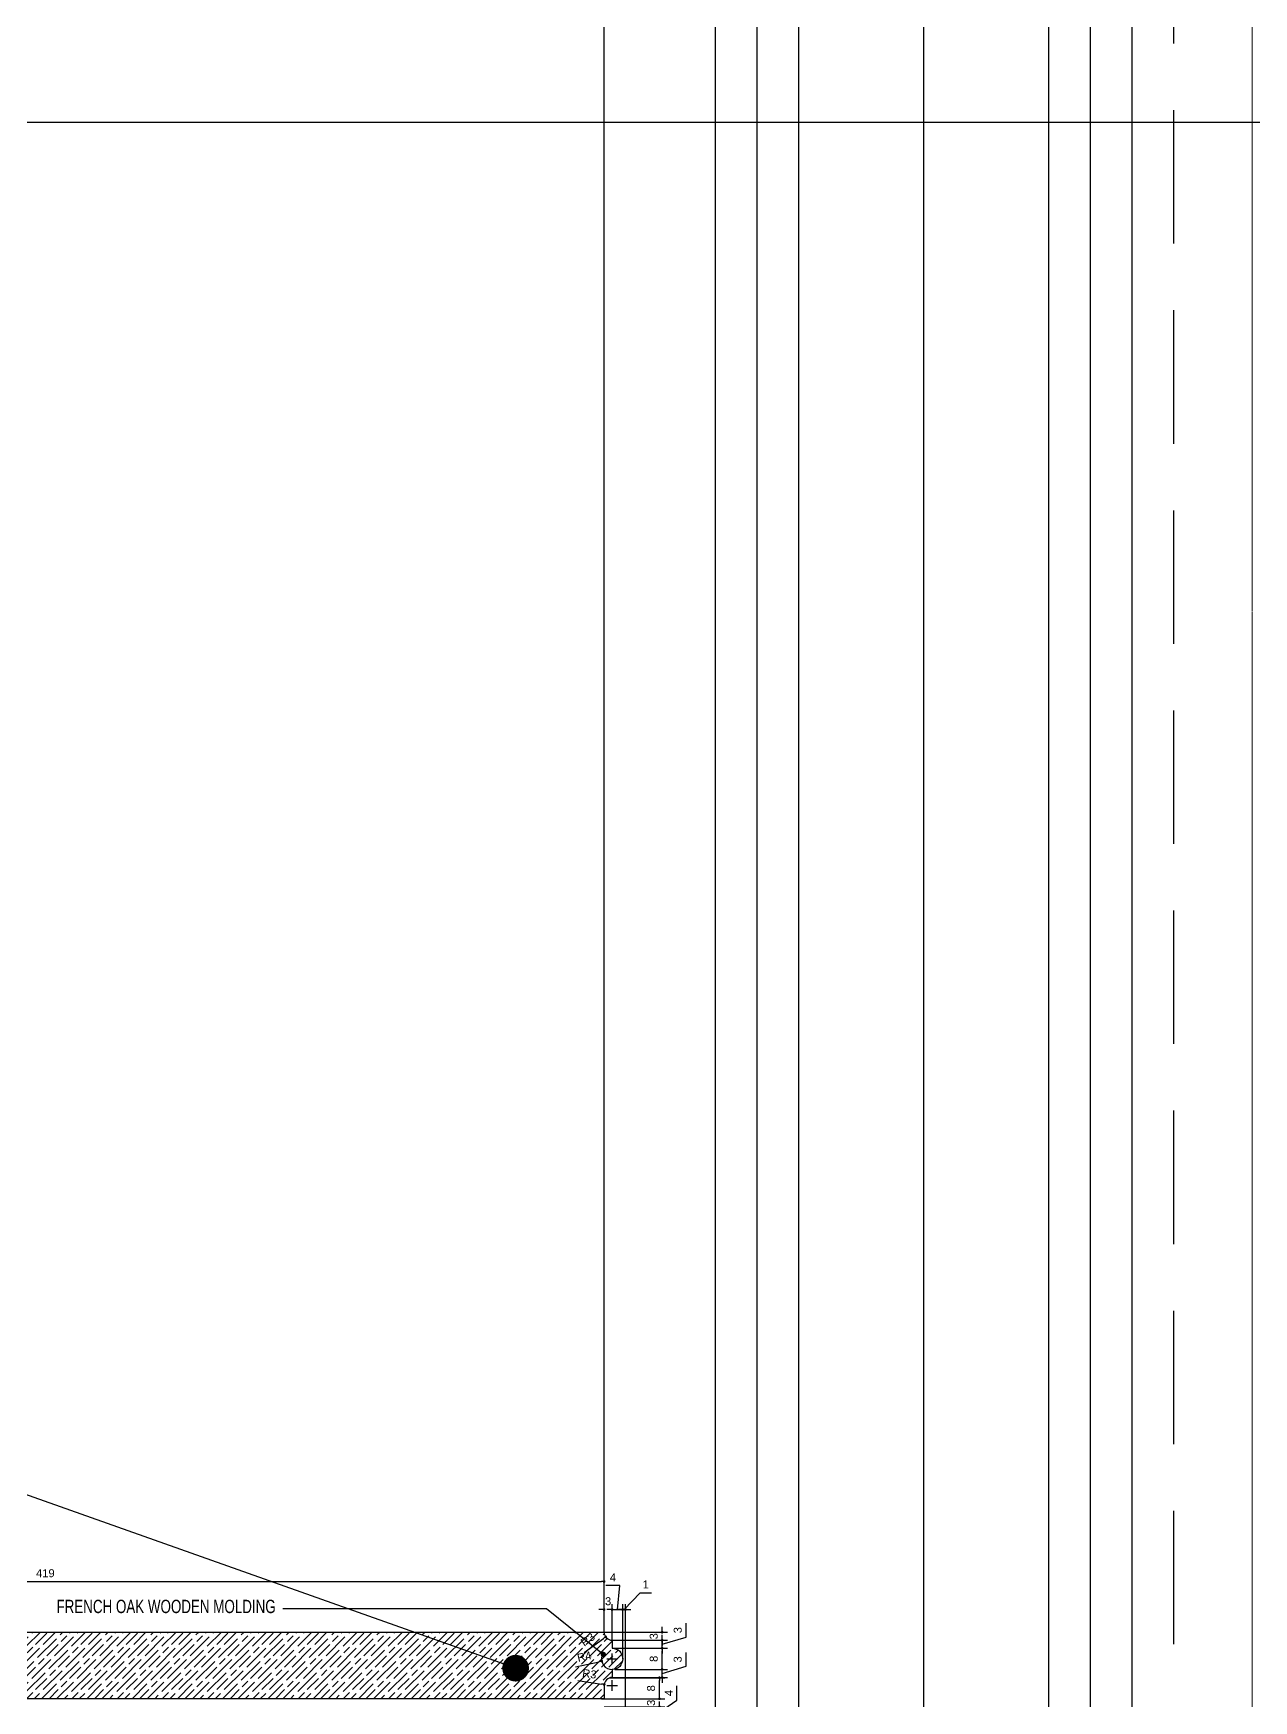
# Model space of a CAD drawing. Header units: inches. Extents: x 274057 to 444617, y 490067 to 635630.
# Drawn here: x 353838 to 354296, y 517274 to 517899 of the extents above; entities that cross this region are included whole.
import ezdxf

# ---------------------------------------------------------------- set-up
doc = ezdxf.new("R2010")
doc.units = ezdxf.units.IN
doc.header["$MEASUREMENT"] = 0
doc.linetypes.add('HIDDEN', pattern=[0.375, 0.25, -0.125])
for name, color, linetype, lineweight in [('CQ Architectural Window', 8, 'HIDDEN', 18), ('CQ plan and elev dimension', 252, 'Continuous', 35), ('CQ wooh hatch', 8, 'HIDDEN', 18)]:
    doc.layers.add(name, color=color, linetype=linetype, lineweight=lineweight)
for name, color, linetype in [('CQ curtains and frames', 252, 'Continuous'), ('CQ Grg Gypsum', 41, 'Continuous'), ('CQ PANEL DIMENSION', 1, 'Continuous'), ('CQ Sheet text', 3, 'Continuous'), ('CQ spot detail elevation', 1, 'Continuous'), ('CQ SPOT DETAILS', 40, 'Continuous'), ('CQ Wood Section', 60, 'Continuous'), ('CQ_callout', 34, 'Continuous')]:
    doc.layers.add(name, color=color, linetype=linetype)
doc.styles.add('DIM 50', font='romans.shx', dxfattribs={"width": 0.75, "height": 100})
doc.styles.get("Standard").update_dxf_attribs({"font": 'arial.ttf'})
doc.dimstyles.new('CQ 2', dxfattribs={"dimscale": 0.02, "dimtxt": 150, "dimasz": 50, "dimexe": 100, "dimexo": 0, "dimgap": 80, "dimtad": 1, "dimdec": 0, "dimzin": 0, "dimdsep": 46, "dimtxsty": 'Standard', "dimblk": 'DOT', "dimcen": 100, "dimclrd": 1, "dimclre": 1, "dimclrt": 3, "dimadec": 0, "dimazin": 0, "dimtfac": 1, "dimtdec": 0, "dimtofl": 0, "dimtmove": 0, "dimatfit": 3, "dimfxl": 1, "dimtolj": 1, "dimtzin": 0, "dimlwd": -1, "dimarcsym": 0})
doc.dimstyles.new('CQ 20', dxfattribs={"dimscale": 0.2, "dimtxt": 150, "dimasz": 100, "dimexe": 100, "dimexo": 20, "dimgap": 80, "dimtad": 1, "dimdec": 0, "dimzin": 0, "dimdsep": 46, "dimtxsty": 'Standard', "dimblk": 'DOT', "dimcen": 100, "dimclrd": 1, "dimclre": 1, "dimclrt": 3, "dimadec": 0, "dimazin": 0, "dimtfac": 1, "dimtdec": 0, "dimtofl": 0, "dimtmove": 0, "dimatfit": 3, "dimfxl": 1, "dimtolj": 1, "dimtzin": 0, "dimlwd": -1, "dimarcsym": 0})
doc.dimstyles.new('CQ 50', dxfattribs={"dimscale": 0.5, "dimtxt": 150, "dimasz": 100, "dimexe": 100, "dimexo": 20, "dimgap": 80, "dimtad": 1, "dimdec": 0, "dimzin": 0, "dimdsep": 46, "dimtxsty": 'Standard', "dimblk": 'DOT', "dimcen": 100, "dimclrd": 250, "dimclre": 250, "dimclrt": 3, "dimadec": 0, "dimazin": 0, "dimtfac": 1, "dimtdec": 0, "dimtofl": 0, "dimtmove": 0, "dimatfit": 3, "dimfxl": 3, "dimtolj": 1, "dimtzin": 0, "dimlwd": -1, "dimarcsym": 0})
doc.dimstyles.get("Standard").update_dxf_attribs({"dimtxt": 0.18, "dimasz": 0.18, "dimexe": 0.18, "dimexo": 0.0625, "dimgap": 0.09, "dimtad": 0, "dimtih": 1, "dimtoh": 1, "dimdec": 4, "dimzin": 0, "dimdsep": 46, "dimtxsty": 'Standard', "dimcen": 0.09, "dimadec": 0, "dimazin": 0, "dimtfac": 1, "dimtdec": 4, "dimtofl": 0, "dimtmove": 0, "dimatfit": 3, "dimfxl": 1, "dimtolj": 1, "dimtzin": 0, "dimarcsym": 0})

# ---------------------------------------------------------------- blocks, each defined once
blk = doc.blocks.new('_Dot')
at = {"color": 0, "linetype": 'ByBlock', "lineweight": -2}
blk.add_line((-0.5, 0), (-1, 0), dxfattribs=at)
at = {"color": 0, "linetype": 'ByBlock', "const_width": 0.5}
blk.add_lwpolyline([(-0.25, 0, 1), (0.25, 0, 1)], format="xyb", close=True, dxfattribs=at)
blk = doc.blocks.new('*D119')
at = {"layer": 'CQ plan and elev dimension', "color": 250, "lineweight": -2, "transparency": 16777216}
for p, q in [((353962, 519499.28), (351884.09, 519499.28)), ((353285.28, 516399.29), (351884.09, 516399.29))]:
    blk.add_line(p, q, dxfattribs=at)
at = {"layer": 'CQ plan and elev dimension', "color": 250, "transparency": 16777216}
blk.add_line((351934.09, 519449.28), (351934.09, 516449.29), dxfattribs=at)
at = {"layer": 'Defpoints', "color": 0, "transparency": 16777216}
for p in [(353972, 519499.28, 0), (351934.09, 516399.29), (353295.28, 516399.29, 0)]:
    blk.add_point(p, dxfattribs=at)
at = {"layer": 'CQ plan and elev dimension', "color": 250, "transparency": 16777216, "xscale": 50, "yscale": 50, "zscale": 50}
for p, rotation in [((351934.09, 519499.28), 90.00000000166753), ((351934.09, 516399.29), 270.0000000016675)]:
    blk.add_blockref('_Dot', p, dxfattribs=dict(at, rotation=rotation))
at = {"layer": 'CQ plan and elev dimension', "color": 3, "transparency": 16777216, "insert": (351855.77, 517949.29), "char_height": 75, "attachment_point": 5, "rotation": 90}
blk.add_mtext('\\A1;3100', dxfattribs=at)
blk = doc.blocks.new('*D258')
at = {"layer": 'CQ PANEL DIMENSION', "color": 1, "lineweight": -2, "transparency": 16777216}
for p, q in [((354281.45, 519499.28), (354806.32, 519499.28)), ((353585.88, 516399.28), (354806.32, 516399.28))]:
    blk.add_line(p, q, dxfattribs=at)
at = {"layer": 'CQ PANEL DIMENSION', "color": 1, "transparency": 16777216}
blk.add_line((354786.32, 519479.28), (354786.32, 516419.28), dxfattribs=at)
at = {"layer": 'Defpoints', "color": 0, "transparency": 16777216}
for p in [(354277.45, 519499.28, 0), (353581.88, 516399.28, 0), (354786.32, 516399.28)]:
    blk.add_point(p, dxfattribs=at)
at = {"layer": 'CQ PANEL DIMENSION', "color": 1, "transparency": 16777216, "xscale": 20, "yscale": 20, "zscale": 20}
for p, rotation in [((354786.32, 519499.28), 90), ((354786.32, 516399.28), 270)]:
    blk.add_blockref('_Dot', p, dxfattribs=dict(at, rotation=rotation))
at = {"layer": 'CQ PANEL DIMENSION', "color": 3, "transparency": 16777216, "insert": (354754.99, 517949.28), "char_height": 30, "attachment_point": 5, "rotation": 90}
blk.add_mtext('\\A1;3100', dxfattribs=at)
blk = doc.blocks.new('ff-15 window')
at = {"layer": 'CQ Architectural Window', "elevation": -0.03}
blk.add_lwpolyline([(354831.91, 513252.52), (359931.91, 513252.52), (359931.91, 510602.52), (354831.91, 510602.52)], close=True, dxfattribs=at)
blk = doc.blocks.new('A$Cd99c4f28')
at = {"layer": 'CQ wooh hatch'}
h = blk.add_hatch(dxfattribs=at)
h.set_pattern_fill('GOST_WOOD', color=256, angle=45, style=0)
h.set_pattern_definition([(135, (-323566.2165, -516399.284), (4.24264069, 4.24264069), [10, -2]), (135, (-323563.388, -516399.284), (4.24264069, 4.24264069), [6, -1.5, 3, -1.5]), (135, (-323559.8526, -516399.991), (4.24264069, 4.24264069), [10, -2])])
h.paths.add_polyline_path([(446.13, 875), (446.13, 900), (27.06, 899.97, -0.414214), (24.06, 896.97), (24.06, 893.97, 1), (24.06, 885.97), (24.06, 882.97, -0.414214), (27.06, 879.97), (27.06, 874.97)])
at = {"layer": 'CQ Wood Section', "ltscale": 1000}
blk.add_line((27.06, 899.97, 0.03), (27.06, 2758.63, 0.18), dxfattribs=at)
at = {"layer": 'CQ Wood Section', "ltscale": 1000, "elevation": 0.03}
blk.add_lwpolyline([(446.13, 900), (27.06, 899.97, -0.414214), (24.06, 896.97), (24.06, 893.97, 1), (24.06, 885.97), (24.06, 882.97, -0.414214), (27.06, 879.97), (27.06, 874.97), (446.13, 875)], format="xyb", dxfattribs=at)
blk = doc.blocks.new('*D910')
at = {"layer": 'CQ SPOT DETAILS', "color": 1, "lineweight": -2, "transparency": 16777216}
for p, q in [((353632.97, 517299.28), (353632.97, 517320.19)), ((354052.04, 517299.28), (354052.04, 517320.19))]:
    blk.add_line(p, q, dxfattribs=at)
at = {"layer": 'CQ SPOT DETAILS', "color": 1, "transparency": 16777216}
blk.add_line((353633.97, 517318.19), (354051.04, 517318.19), dxfattribs=at)
at = {"layer": 'Defpoints', "color": 0, "transparency": 16777216}
for p in [(354052.04, 517318.19), (353632.97, 517299.28), (354052.04, 517299.28, -0.15)]:
    blk.add_point(p, dxfattribs=at)
at = {"layer": 'CQ SPOT DETAILS', "color": 1, "transparency": 16777216, "rotation": 180}
blk.add_blockref('_Dot', (353632.97, 517318.19), dxfattribs=at)
at = {"layer": 'CQ SPOT DETAILS', "color": 1, "transparency": 16777216}
blk.add_blockref('_Dot', (354052.04, 517318.19), dxfattribs=at)
at = {"layer": 'CQ SPOT DETAILS', "color": 3, "transparency": 16777216, "insert": (353842.51, 517321.32), "char_height": 3, "attachment_point": 5}
blk.add_mtext('\\A1;419', dxfattribs=at)
blk = doc.blocks.new('*D913')
at = {"layer": 'CQ SPOT DETAILS', "color": 1, "transparency": 16777216}
for p, q in [((354079.35, 517273.81), (354079.35, 517279.09)), ((354072.79, 517269.27), (354079.35, 517273.81)), ((354072.79, 517272.27), (354072.79, 517273.27)), ((354072.79, 517271.27), (354072.79, 517267.27)), ((354072.79, 517266.27), (354072.79, 517265.27))]:
    blk.add_line(p, q, dxfattribs=at)
at = {"layer": 'CQ SPOT DETAILS', "color": 1, "lineweight": -2, "transparency": 16777216}
for p, q in [((354052.04, 517271.27), (354074.79, 517271.27)), ((354056.04, 517267.27), (354074.79, 517267.27))]:
    blk.add_line(p, q, dxfattribs=at)
at = {"layer": 'Defpoints', "color": 0, "transparency": 16777216}
for p in [(354052.04, 517271.27, -0.13), (354056.04, 517267.27, -0.13), (354072.79, 517267.27)]:
    blk.add_point(p, dxfattribs=at)
at = {"layer": 'CQ SPOT DETAILS', "color": 1, "transparency": 16777216}
for p, rotation in [((354072.79, 517271.27), 270), ((354072.79, 517267.27), 90)]:
    blk.add_blockref('_Dot', p, dxfattribs=dict(at, rotation=rotation))
at = {"layer": 'CQ SPOT DETAILS', "color": 3, "transparency": 16777216, "insert": (354076.25, 517276.45), "char_height": 3, "attachment_point": 5, "rotation": 90}
blk.add_mtext('\\A1;4', dxfattribs=at)
blk = doc.blocks.new('*D914')
at = {"layer": 'CQ SPOT DETAILS', "color": 1, "lineweight": -2, "transparency": 16777216}
for p, q in [((354051.04, 517274.26), (354074.79, 517274.26)), ((354052.04, 517271.27), (354074.79, 517271.27))]:
    blk.add_line(p, q, dxfattribs=at)
at = {"layer": 'CQ SPOT DETAILS', "color": 1, "transparency": 16777216}
for p, q in [((354072.79, 517275.26), (354072.79, 517276.26)), ((354072.79, 517270.27), (354072.79, 517269.27))]:
    blk.add_line(p, q, dxfattribs=at)
at = {"layer": 'Defpoints', "color": 0, "transparency": 16777216}
for p in [(354051.04, 517274.26), (354072.79, 517274.26), (354052.04, 517271.27)]:
    blk.add_point(p, dxfattribs=at)
at = {"layer": 'CQ SPOT DETAILS', "color": 1, "transparency": 16777216}
for p, rotation in [((354072.79, 517274.26), 270), ((354072.79, 517271.27), 90)]:
    blk.add_blockref('_Dot', p, dxfattribs=dict(at, rotation=rotation))
at = {"layer": 'CQ SPOT DETAILS', "color": 3, "transparency": 16777216, "insert": (354069.65, 517272.76), "char_height": 3, "attachment_point": 5, "rotation": 90}
blk.add_mtext('\\A1;3', dxfattribs=at)
blk = doc.blocks.new('*D915')
at = {"layer": 'CQ SPOT DETAILS', "color": 1, "lineweight": -2, "transparency": 16777216}
for p, q in [((354054.04, 517282.17), (354074.79, 517282.17)), ((354051.04, 517274.26), (354074.79, 517274.26))]:
    blk.add_line(p, q, dxfattribs=at)
at = {"layer": 'CQ SPOT DETAILS', "color": 1, "transparency": 16777216}
blk.add_line((354072.79, 517275.26), (354072.79, 517281.17), dxfattribs=at)
at = {"layer": 'Defpoints', "color": 0, "transparency": 16777216}
for p in [(354054.04, 517282.17, -0.15), (354072.79, 517282.17), (354051.04, 517274.26)]:
    blk.add_point(p, dxfattribs=at)
at = {"layer": 'CQ SPOT DETAILS', "color": 1, "transparency": 16777216}
for p, rotation in [((354072.79, 517282.17), 90), ((354072.79, 517274.26), 270)]:
    blk.add_blockref('_Dot', p, dxfattribs=dict(at, rotation=rotation))
at = {"layer": 'CQ SPOT DETAILS', "color": 3, "transparency": 16777216, "insert": (354069.65, 517278.21), "char_height": 3, "attachment_point": 5, "rotation": 90}
blk.add_mtext('\\A1;8', dxfattribs=at)
blk = doc.blocks.new('*D916')
at = {"layer": 'CQ SPOT DETAILS', "color": 1, "transparency": 16777216}
for p, q in [((354082.78, 517286.46), (354082.78, 517291.63)), ((354073.78, 517286.31), (354073.78, 517287.31)), ((354073.78, 517283.76), (354082.78, 517286.46)), ((354073.78, 517282.22), (354073.78, 517285.31)), ((354073.78, 517281.22), (354073.78, 517280.22))]:
    blk.add_line(p, q, dxfattribs=at)
at = {"layer": 'CQ SPOT DETAILS', "color": 1, "lineweight": -2, "transparency": 16777216}
for p, q in [((354056.03, 517285.31), (354075.78, 517285.31)), ((354055.04, 517282.22), (354075.78, 517282.22))]:
    blk.add_line(p, q, dxfattribs=at)
at = {"layer": 'Defpoints', "color": 0, "transparency": 16777216}
for p in [(354056.03, 517285.31), (354073.78, 517285.31), (354055.04, 517282.22, -0.15)]:
    blk.add_point(p, dxfattribs=at)
at = {"layer": 'CQ SPOT DETAILS', "color": 1, "transparency": 16777216}
for p, rotation in [((354073.78, 517285.31), 270), ((354073.78, 517282.22), 90)]:
    blk.add_blockref('_Dot', p, dxfattribs=dict(at, rotation=rotation))
at = {"layer": 'CQ SPOT DETAILS', "color": 3, "transparency": 16777216, "insert": (354079.64, 517289.04), "char_height": 3, "attachment_point": 5, "rotation": 90}
blk.add_mtext('\\A1;3', dxfattribs=at)
blk = doc.blocks.new('*D917')
at = {"layer": 'CQ SPOT DETAILS', "color": 1, "lineweight": -2, "transparency": 16777216}
for p, q in [((354055.04, 517293.22), (354075.78, 517293.22)), ((354056.03, 517285.31), (354075.78, 517285.31))]:
    blk.add_line(p, q, dxfattribs=at)
at = {"layer": 'CQ SPOT DETAILS', "color": 1, "transparency": 16777216}
blk.add_line((354073.78, 517286.31), (354073.78, 517292.22), dxfattribs=at)
at = {"layer": 'Defpoints', "color": 0, "transparency": 16777216}
for p in [(354055.04, 517293.22, -0.15), (354073.78, 517293.22), (354056.03, 517285.31)]:
    blk.add_point(p, dxfattribs=at)
at = {"layer": 'CQ SPOT DETAILS', "color": 1, "transparency": 16777216}
for p, rotation in [((354073.78, 517293.22), 90), ((354073.78, 517285.31), 270)]:
    blk.add_blockref('_Dot', p, dxfattribs=dict(at, rotation=rotation))
at = {"layer": 'CQ SPOT DETAILS', "color": 3, "transparency": 16777216, "insert": (354070.65, 517289.26), "char_height": 3, "attachment_point": 5, "rotation": 90}
blk.add_mtext('\\A1;8', dxfattribs=at)
blk = doc.blocks.new('*D918')
at = {"layer": 'CQ SPOT DETAILS', "color": 1, "transparency": 16777216}
for p, q in [((354073.78, 517297.22), (354073.78, 517298.22)), ((354073.78, 517294.72), (354082.78, 517297.42)), ((354082.78, 517297.42), (354082.78, 517302.58)), ((354073.78, 517293.22), (354073.78, 517296.22)), ((354073.78, 517292.22), (354073.78, 517291.22))]:
    blk.add_line(p, q, dxfattribs=at)
at = {"layer": 'CQ SPOT DETAILS', "color": 1, "lineweight": -2, "transparency": 16777216}
for p, q in [((354055.04, 517296.22), (354075.78, 517296.22)), ((354055.04, 517293.22), (354075.78, 517293.22))]:
    blk.add_line(p, q, dxfattribs=at)
at = {"layer": 'Defpoints', "color": 0, "transparency": 16777216}
for p in [(354055.04, 517296.22, -0.15), (354055.04, 517293.22, -0.15), (354073.78, 517296.22)]:
    blk.add_point(p, dxfattribs=at)
at = {"layer": 'CQ SPOT DETAILS', "color": 1, "transparency": 16777216}
for p, rotation in [((354073.78, 517296.22), 270), ((354073.78, 517293.22), 90)]:
    blk.add_blockref('_Dot', p, dxfattribs=dict(at, rotation=rotation))
at = {"layer": 'CQ SPOT DETAILS', "color": 3, "transparency": 16777216, "insert": (354079.64, 517300), "char_height": 3, "attachment_point": 5, "rotation": 90}
blk.add_mtext('\\A1;3', dxfattribs=at)
blk = doc.blocks.new('*D919')
at = {"layer": 'CQ SPOT DETAILS', "color": 1, "lineweight": -2, "transparency": 16777216}
for p, q in [((354052.04, 517299.22), (354075.78, 517299.22)), ((354055.04, 517296.22), (354075.78, 517296.22))]:
    blk.add_line(p, q, dxfattribs=at)
at = {"layer": 'CQ SPOT DETAILS', "color": 1, "transparency": 16777216}
for p, q in [((354073.78, 517300.22), (354073.78, 517301.22)), ((354073.78, 517295.22), (354073.78, 517294.22))]:
    blk.add_line(p, q, dxfattribs=at)
at = {"layer": 'Defpoints', "color": 0, "transparency": 16777216}
for p in [(354052.04, 517299.22), (354073.78, 517299.22), (354055.04, 517296.22, -0.15)]:
    blk.add_point(p, dxfattribs=at)
at = {"layer": 'CQ SPOT DETAILS', "color": 1, "transparency": 16777216}
for p, rotation in [((354073.78, 517299.22), 270), ((354073.78, 517296.22), 90)]:
    blk.add_blockref('_Dot', p, dxfattribs=dict(at, rotation=rotation))
at = {"layer": 'CQ SPOT DETAILS', "color": 3, "transparency": 16777216, "insert": (354070.65, 517297.72), "char_height": 3, "attachment_point": 5, "rotation": 90}
blk.add_mtext('\\A1;3', dxfattribs=at)
blk = doc.blocks.new('*D920')
at = {"layer": 'CQ SPOT DETAILS', "color": 1, "transparency": 16777216}
for p, q in [((354051.04, 517307.7), (354050.04, 517307.7)), ((354056.04, 517307.7), (354057.04, 517307.7))]:
    blk.add_line(p, q, dxfattribs=at)
at = {"layer": 'CQ SPOT DETAILS', "color": 1, "lineweight": -2, "transparency": 16777216}
for p, q in [((354052.04, 517299.22), (354052.04, 517309.7)), ((354055.04, 517296.22), (354055.04, 517309.7))]:
    blk.add_line(p, q, dxfattribs=at)
at = {"layer": 'Defpoints', "color": 0, "transparency": 16777216}
for p in [(354055.04, 517307.7), (354052.04, 517299.22), (354055.04, 517296.22)]:
    blk.add_point(p, dxfattribs=at)
at = {"layer": 'CQ SPOT DETAILS', "color": 1, "transparency": 16777216}
blk.add_blockref('_Dot', (354052.04, 517307.7), dxfattribs=at)
at = {"layer": 'CQ SPOT DETAILS', "color": 1, "transparency": 16777216, "rotation": 180}
blk.add_blockref('_Dot', (354055.04, 517307.7), dxfattribs=at)
at = {"layer": 'CQ SPOT DETAILS', "color": 3, "transparency": 16777216, "insert": (354053.54, 517310.83), "char_height": 3, "attachment_point": 5}
blk.add_mtext('\\A1;3', dxfattribs=at)
blk = doc.blocks.new('*D921')
at = {"layer": 'CQ SPOT DETAILS', "color": 1, "transparency": 16777216}
for p, q in [((354057.98, 517316.7), (354052.71, 517316.7)), ((354057.04, 517307.7), (354057.98, 517316.7)), ((354054.04, 517307.7), (354053.04, 517307.7)), ((354055.04, 517307.7), (354059.04, 517307.7)), ((354060.04, 517307.7), (354061.04, 517307.7))]:
    blk.add_line(p, q, dxfattribs=at)
at = {"layer": 'CQ SPOT DETAILS', "color": 1, "lineweight": -2, "transparency": 16777216}
for p, q in [((354055.04, 517296.22), (354055.04, 517309.7)), ((354059.04, 517289.11), (354059.04, 517309.7))]:
    blk.add_line(p, q, dxfattribs=at)
at = {"layer": 'Defpoints', "color": 0, "transparency": 16777216}
for p in [(354059.04, 517307.7), (354055.04, 517296.22), (354059.04, 517289.11)]:
    blk.add_point(p, dxfattribs=at)
at = {"layer": 'CQ SPOT DETAILS', "color": 1, "transparency": 16777216}
blk.add_blockref('_Dot', (354055.04, 517307.7), dxfattribs=at)
at = {"layer": 'CQ SPOT DETAILS', "color": 1, "transparency": 16777216, "rotation": 180}
blk.add_blockref('_Dot', (354059.04, 517307.7), dxfattribs=at)
at = {"layer": 'CQ SPOT DETAILS', "color": 3, "transparency": 16777216, "insert": (354055.35, 517319.8), "char_height": 3, "attachment_point": 5}
blk.add_mtext('\\A1;4', dxfattribs=at)
blk = doc.blocks.new('*D922')
at = {"layer": 'CQ SPOT DETAILS', "color": 1, "transparency": 16777216}
for p, q in [((354059.53, 517307.7), (354065.5, 517314.03)), ((354065.5, 517314.03), (354069.81, 517314.03)), ((354058.04, 517307.7), (354057.04, 517307.7)), ((354059.04, 517307.7), (354060.03, 517307.7)), ((354061.03, 517307.7), (354062.03, 517307.7))]:
    blk.add_line(p, q, dxfattribs=at)
at = {"layer": 'CQ SPOT DETAILS', "color": 1, "lineweight": -2, "transparency": 16777216}
for p, q in [((354059.04, 517289.11), (354059.04, 517309.7)), ((354060.03, 517209.32), (354060.03, 517309.7))]:
    blk.add_line(p, q, dxfattribs=at)
at = {"layer": 'Defpoints', "color": 0, "transparency": 16777216}
for p in [(354060.03, 517307.7), (354059.04, 517289.11), (354060.03, 517209.32, -0.13)]:
    blk.add_point(p, dxfattribs=at)
at = {"layer": 'CQ SPOT DETAILS', "color": 1, "transparency": 16777216}
blk.add_blockref('_Dot', (354059.04, 517307.7), dxfattribs=at)
at = {"layer": 'CQ SPOT DETAILS', "color": 1, "transparency": 16777216, "rotation": 180}
blk.add_blockref('_Dot', (354060.03, 517307.7), dxfattribs=at)
at = {"layer": 'CQ SPOT DETAILS', "color": 3, "transparency": 16777216, "insert": (354067.65, 517317.13), "char_height": 3, "attachment_point": 5}
blk.add_mtext('\\A1;1', dxfattribs=at)
blk = doc.blocks.new('*D923')
at = {"layer": 'CQ SPOT DETAILS', "color": 1, "lineweight": -2, "transparency": 16777216}
for p, q in [((354055.04, 517287.26), (354055.04, 517291.26)), ((354053.04, 517289.26), (354057.04, 517289.26))]:
    blk.add_line(p, q, dxfattribs=at)
at = {"layer": 'CQ SPOT DETAILS', "color": 1, "transparency": 16777216}
blk.add_line((354041.35, 517286.21), (354050.16, 517288.17), dxfattribs=at)
at = {"layer": 'CQ SPOT DETAILS', "color": 1, "lineweight": -2, "transparency": 16777216}
blk.add_arc((354055.04, 517289.26), 4, 163.88999, 270, dxfattribs=at)
at = {"layer": 'Defpoints', "color": 0, "transparency": 16777216}
for p in [(354051.13, 517288.39, -0.15), (354055.04, 517289.26, -0.15)]:
    blk.add_point(p, dxfattribs=at)
at = {"layer": 'CQ SPOT DETAILS', "color": 1, "transparency": 16777216, "rotation": 12.5378791686982}
blk.add_blockref('_Dot', (354051.13, 517288.39), dxfattribs=at)
at = {"layer": 'CQ SPOT DETAILS', "color": 3, "transparency": 16777216, "insert": (354044.59, 517290.11), "char_height": 3, "attachment_point": 5, "rotation": 12.53788}
blk.add_mtext('\\A1;R4', dxfattribs=at)
blk = doc.blocks.new('*D924')
at = {"layer": 'CQ SPOT DETAILS', "color": 1, "transparency": 16777216}
blk.add_line((354042.13, 517281.07), (354051.08, 517279.81), dxfattribs=at)
at = {"layer": 'CQ SPOT DETAILS', "color": 1, "lineweight": -2, "transparency": 16777216}
for p, q in [((354053.04, 517279.26), (354057.04, 517279.26)), ((354055.04, 517277.26), (354055.04, 517281.26))]:
    blk.add_line(p, q, dxfattribs=at)
at = {"layer": 'Defpoints', "color": 0, "transparency": 16777216}
for p in [(354052.07, 517279.67, -0.15), (354055.04, 517279.26, -0.15)]:
    blk.add_point(p, dxfattribs=at)
at = {"layer": 'CQ SPOT DETAILS', "color": 1, "transparency": 16777216, "rotation": 352.0115362323143}
blk.add_blockref('_Dot', (354052.07, 517279.67), dxfattribs=at)
at = {"layer": 'CQ SPOT DETAILS', "color": 3, "transparency": 16777216, "insert": (354046.54, 517283.61), "char_height": 3, "attachment_point": 5, "rotation": 352.01154}
blk.add_mtext('\\A1;R3', dxfattribs=at)
blk = doc.blocks.new('*D925')
at = {"layer": 'CQ SPOT DETAILS', "color": 1, "lineweight": -2, "transparency": 16777216}
for p, q in [((354053.04, 517299.26), (354057.04, 517299.26)), ((354055.04, 517297.26), (354055.04, 517301.26))]:
    blk.add_line(p, q, dxfattribs=at)
at = {"layer": 'CQ SPOT DETAILS', "color": 1, "transparency": 16777216}
blk.add_line((354044.5, 517291.58), (354051.8, 517296.9), dxfattribs=at)
at = {"layer": 'Defpoints', "color": 0, "transparency": 16777216}
for p in [(354052.61, 517297.49, -0.15), (354055.04, 517299.26, -0.15)]:
    blk.add_point(p, dxfattribs=at)
at = {"layer": 'CQ SPOT DETAILS', "color": 1, "transparency": 16777216, "rotation": 36.0930601225722}
blk.add_blockref('_Dot', (354052.61, 517297.49), dxfattribs=at)
at = {"layer": 'CQ SPOT DETAILS', "color": 3, "transparency": 16777216, "insert": (354045.9, 517296.48), "char_height": 3, "attachment_point": 5, "rotation": 36.09306}
blk.add_mtext('\\A1;R3', dxfattribs=at)

msp = doc.modelspace()

# ---------------------------------------------------------------- hatches: boundary and pattern name
at = {"layer": 'CQ curtains and frames', "linetype": 'ByBlock', "ltscale": 200}
h = msp.add_hatch(dxfattribs=at)
h.set_pattern_fill('PLASTI,_O', color=256, scale=500, angle=90)
h.set_pattern_definition([(90, (0, 0), (-125, 8e-15), []), (90, (-15.62, 1e-15), (-125, 8e-15), []), (90, (-31.25, 2e-15), (-125, 8e-15), []), (90, (-78.12, 5e-15), (-125, 8e-15), [])])
edge = h.paths.add_edge_path()
edge.add_line((359636.1, 517521.28), (359636.1, 519159.24))
edge.add_line((359636.1, 519159.24), (359615.1, 519189.24))
edge.add_line((359615.1, 519189.24), (359611.1, 519259.37))
edge.add_line((359611.1, 519259.37), (359625.1, 519279.41))
edge.add_line((359625.1, 519279.41), (359625.1, 519299.28))
edge.add_line((359625.1, 519299.28), (354065.1, 519299.34))
edge.add_line((354065.1, 519299.34), (354065.1, 519279.41))
edge.add_line((354065.1, 519279.41), (354069.1, 519279.41))
edge.add_line((354069.1, 519279.41), (354070.27, 519276.58))
edge.add_line((354070.27, 519276.58), (354073.1, 519275.41))
edge.add_line((354073.1, 519275.41), (354073.1, 519272.41))
edge.add_arc((354073.1, 519269.41), 3, 0, 90, ccw=False)
edge.add_line((354076.1, 519269.41), (354079.1, 519269.41))
edge.add_line((354079.1, 519269.41), (354079.1, 519229.24))
edge.add_line((354079.1, 519229.24), (354076.1, 519229.24))
edge.add_arc((354073.1, 519229.24), 3, 270, 360, ccw=False)
edge.add_line((354073.1, 519226.24), (354073.1, 519223.24))
edge.add_arc((354073.1, 519219.24), 4, 90, 180)
edge.add_line((354069.1, 519219.24), (354065.1, 519219.24))
edge.add_line((354065.1, 519219.24), (354065.1, 519199.24))
edge.add_line((354065.1, 519199.24), (354068.1, 519199.24))
edge.add_arc((354071.1, 519199.24), 3, 180, 270)
edge.add_line((354071.1, 519196.24), (354071.1, 519193.24))
edge.add_arc((354071.1, 519189.24), 4, -90, 90, ccw=False)
edge.add_line((354071.1, 519185.24), (354071.1, 519182.24))
edge.add_arc((354071.1, 519179.24), 3, 90, 180)
edge.add_line((354068.1, 519179.24), (354065.1, 519179.24))
edge.add_line((354065.1, 519179.24), (354065.1, 519157.92))
edge.add_line((354065.1, 519157.92), (354052.04, 519157.92))
edge.add_line((354052.04, 519157.92), (354069.17, 516514.31))
edge.add_line((354069.17, 516514.31), (354295.1, 516514.25))
edge.add_line((354295.1, 516514.25), (354295.1, 519049.28))
edge.add_line((354295.1, 519049.28), (359395.1, 519049.28))
edge.add_line((359395.1, 519049.28), (359394.66, 517521.28))
edge.add_line((359394.66, 517521.28), (359636.1, 517521.42))

# ---------------------------------------------------------------- linework, layer by layer
at = {"layer": 'CQ spot detail elevation', "color": 3, "linetype": 'HIDDEN', "ltscale": 200, "elevation": -0.09}
msp.add_lwpolyline([(353172.56, 519444.75), (354265.55, 519444.75), (354265.55, 516365.48), (353172.56, 516365.48)], close=True, dxfattribs=at)

# ---------------------------------------------------------------- block references
at = {"layer": 'CQ curtains and frames'}
msp.add_blockref('ff-15 window', (-536.81, 5796.77, 0), dxfattribs=at)
at = {"layer": 'CQ Grg Gypsum', "xscale": -1}
msp.add_blockref('A$Cd99c4f28', (354079.1, 516399.28, -0.18), dxfattribs=at)

# ---------------------------------------------------------------- texts
at = {"layer": 'CQ Sheet text', "ltscale": 500, "insert": (353928.88, 517311.39, -0.15), "char_height": 5, "width": 933.6961, "attachment_point": 3, "style": 'DIM 50'}
msp.add_mtext('\\pxqr;{\\fCityBlueprint|b0|i0|c2|p2;FRENCH OAK WOODEN MOLDING}', dxfattribs=at)

# ---------------------------------------------------------------- dimensions: what is measured, and where the dimension line sits
at = {"layer": 'CQ PANEL DIMENSION'}
dim = msp.add_linear_dim(base=(354786.32, 516399.28), p1=(354277.45, 519499.28, 0), p2=(353581.88, 516399.28, 0), angle=90, dimstyle='CQ 20', override={"dimtmove": 1}, dxfattribs=at)
dim.commit()
dim.dimension.update_dxf_attribs({"geometry": '*D258', "text_midpoint": (354754.99, 517949.28)})
at = {"layer": 'CQ plan and elev dimension'}
dim = msp.add_linear_dim(base=(351934.09, 516399.29, 0), p1=(353972, 519499.28, 0), p2=(353295.28, 516399.29, 0), angle=90, dimstyle='CQ 50', override={"dimtmove": 1}, dxfattribs=at)
dim.commit()
dim.dimension.update_dxf_attribs({"geometry": '*D119', "text_midpoint": (351855.77, 517949.29, 0)})
at = {"layer": 'CQ SPOT DETAILS'}
dim = msp.add_linear_dim(base=(354052.04, 517318.19), p1=(353632.97, 517299.28), p2=(354052.04, 517299.28, -0.15), dimstyle='CQ 2', dxfattribs=at)
dim.commit()
dim.dimension.update_dxf_attribs({"geometry": '*D910', "text_midpoint": (353842.51, 517321.32)})
for base, p1, p2, angle, picture, middle in [((354059.04, 517307.7, -0.15), (354055.04, 517296.22, -0.15), (354059.04, 517289.11, -0.15), 180, '*D921', (354056.38, 517316.7, -0.15)), ((354060.03, 517307.7, -0.15), (354059.04, 517289.11, -0.15), (354060.03, 517209.32, -0.28), 180, '*D922', (354067.1, 517314.03, -0.15)), ((354073.78, 517299.22, -0.15), (354055.04, 517296.22, -0.3), (354052.04, 517299.22, -0.15), 90, '*D919', (354073.78, 517297.72, -0.15)), ((354072.79, 517267.27, -0.15), (354052.04, 517271.27, -0.28), (354056.04, 517267.27, -0.28), 90, '*D913', (354079.35, 517275.41, -0.15))]:
    dim = msp.add_linear_dim(base=base, p1=p1, p2=p2, angle=angle, dimstyle='CQ 2', override={"dimtmove": 1}, dxfattribs=at)
    dim.commit()
    dim.dimension.update_dxf_attribs({"geometry": picture, "text_midpoint": middle, "dimtype": 160})
for base, p1, p2, angle, picture, middle in [((354055.04, 517307.7, -0.15), (354052.04, 517299.22, -0.15), (354055.04, 517296.22, -0.15), 180, '*D920', (354053.54, 517307.7, -0.15)), ((354072.79, 517274.26, -0.15), (354052.04, 517271.27, -0.15), (354051.04, 517274.26, -0.15), 90, '*D914', (354072.79, 517272.76, -0.15))]:
    dim = msp.add_linear_dim(base=base, p1=p1, p2=p2, angle=angle, dimstyle='CQ 2', dxfattribs=at)
    dim.commit()
    dim.dimension.update_dxf_attribs({"geometry": picture, "text_midpoint": middle, "dimtype": 160})
for center, mpoint, picture, middle in [((354055.04, 517299.26, -0.15), (354052.61, 517297.49, -0.15), '*D925', (354045.9, 517296.48)), ((354055.04, 517289.26, -0.15), (354051.13, 517288.39, -0.15), '*D923', (354044.59, 517290.11)), ((354055.04, 517279.26, -0.15), (354052.07, 517279.67, -0.15), '*D924', (354046.54, 517283.61))]:
    dim = msp.add_radius_dim(center=center, mpoint=mpoint, dimstyle='CQ 2', dxfattribs=at)
    dim.commit()
    dim.dimension.update_dxf_attribs({"geometry": picture, "text_midpoint": middle})
for base, p1, p2, picture, middle in [((354073.78, 517296.22, -0.15), (354055.04, 517293.22, -0.3), (354055.04, 517296.22, -0.3), '*D918', (354079.64, 517299.02, -0.15)), ((354073.78, 517293.22, -0.15), (354056.03, 517285.31, -0.15), (354055.04, 517293.22, -0.3), '*D917', (354070.65, 517289.26, -0.15)), ((354073.78, 517285.31, -0.15), (354055.04, 517282.22, -0.3), (354056.03, 517285.31, -0.15), '*D916', (354079.64, 517288.06, -0.15)), ((354072.79, 517282.17, -0.15), (354051.04, 517274.26, -0.15), (354054.04, 517282.17, -0.3), '*D915', (354069.65, 517278.21, -0.15))]:
    dim = msp.add_linear_dim(base=base, p1=p1, p2=p2, angle=90, dimstyle='CQ 2', override={"dimtmove": 1}, dxfattribs=at)
    dim.commit()
    dim.dimension.update_dxf_attribs({"geometry": picture, "text_midpoint": middle})

# ---------------------------------------------------------------- leaders
at = {"layer": 'CQ SPOT DETAILS', "color": 1}
msp.add_leader([(354051.71, 517290.93, -0.15), (354030.47, 517308.04, -0.15), (353931.58, 517308.04, -0.15)], dimstyle='Standard', override={"dimasz": 2, "dimldrblk": 'Dot', "dimfxl": 0.1, "dimarcsym": 2}, dxfattribs=at)
at = {"layer": 'CQ_callout'}
for points in [[(357930.59, 516886.9), (354490.41, 517865.13), (352926.48, 517865.13)], [(354018.85, 517285.74), (353332.03, 517529.03), (352926.48, 517529.03)]]:
    msp.add_leader(points, dimstyle='Standard', override={"dimasz": 10, "dimldrblk": 'Dot', "dimfxl": 0.1, "dimarcsym": 2}, dxfattribs=at)

doc.saveas('drawing.dxf')
